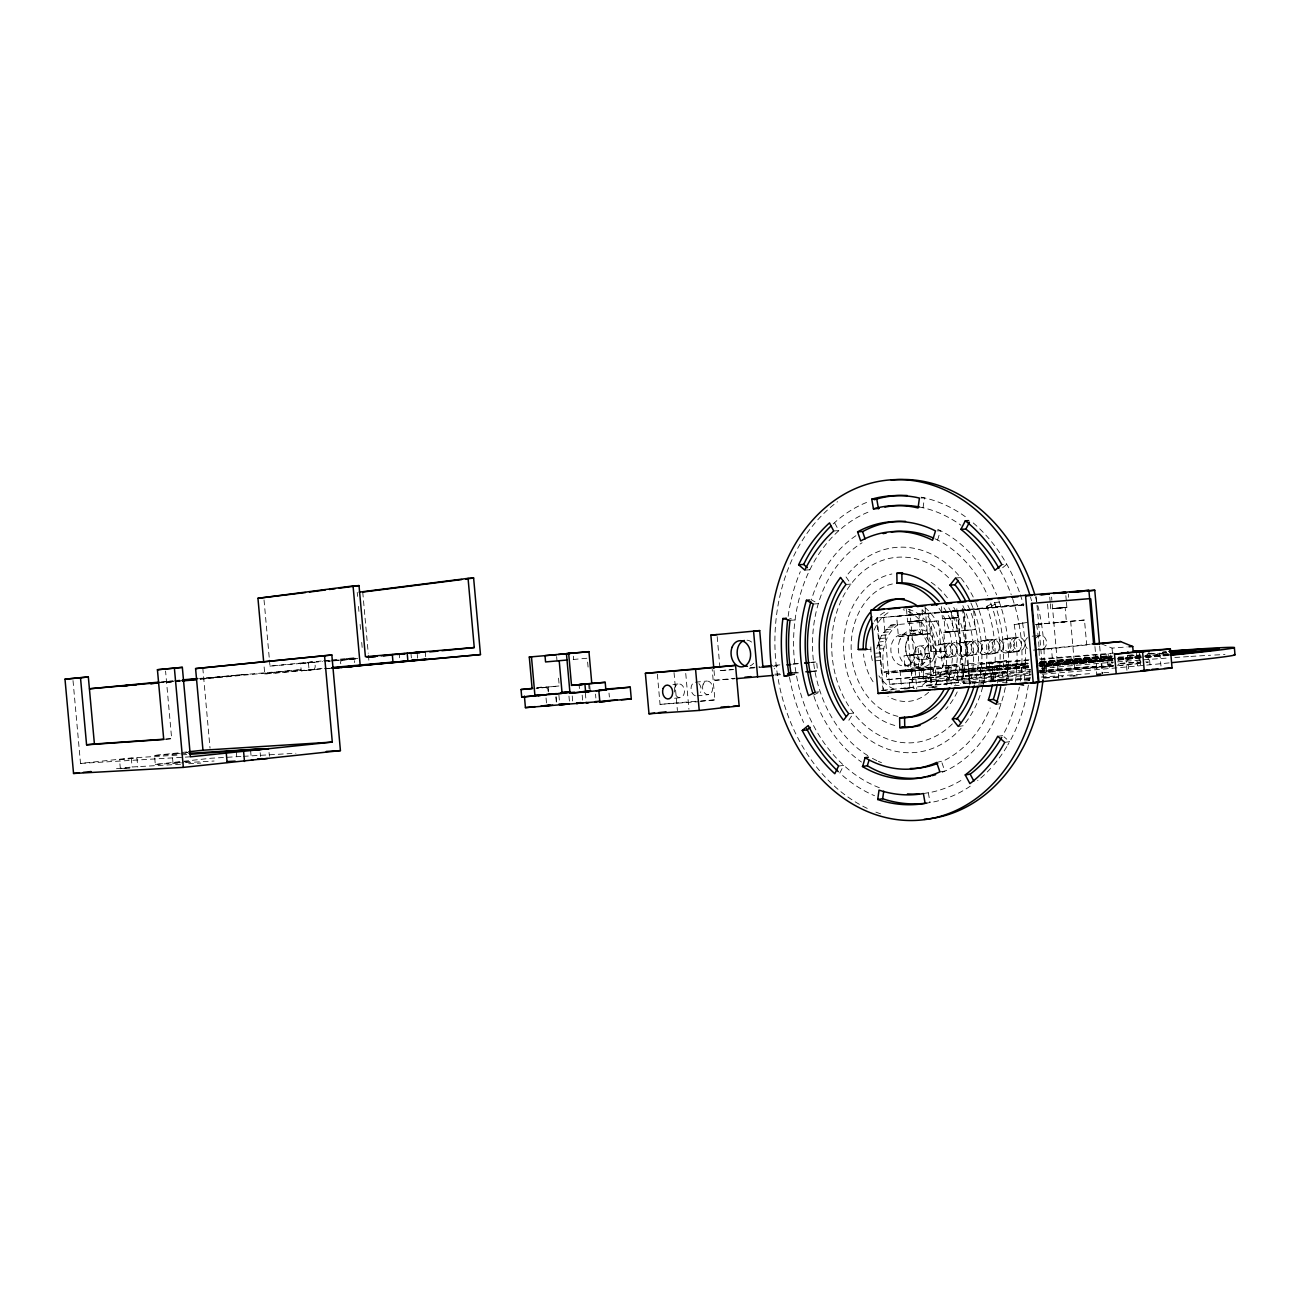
<?xml version="1.0" encoding="UTF-8"?>
<svg xmlns="http://www.w3.org/2000/svg" width="1300" height="1300" viewBox="0 0 1300 1300"><rect width="100%" height="100%" fill="white"/><g stroke="black" fill="none" stroke-linecap="round" stroke-linejoin="round"><path stroke-width="0.75" stroke-dasharray="5 3.75" d="M1028.544 660.416L883.984 672.116C881.01 655.379 883.236 635.148 898.138 624.553L890.76 625.186L881.498 635.342L876.298 649.383L883.675 648.684M1015.365 681.655L1016.015 676.634A144.918 113.929 84.4 0 0 1015.284 631.459L1014.195 624.683L1025.765 622.521M1020.273 681.086L1020.939 676.065A144.609 113.88 84.4 0 0 1020.208 631.004L1019.005 623.545A144.609 113.88 84.4 0 0 1011.822 596.408M923.049 507.78L924.43 497.9L921.099 498.014M788.158 616.33L788.872 611.423A154.537 121.713 84.4 0 1 800.312 571.691M946.985 683.361L945.441 665.86L951.892 665.21L956.833 664.852L958.376 682.386L946.985 683.361L958.376 682.354M1028.398 685.084L1027.211 692.12A154.537 121.713 84.4 0 1 1010.327 740.512L1007.792 744.965M937.576 540.036L940.469 530.709L937.154 530.871M833.121 523.949L837.752 519.854A154.537 121.713 84.4 0 1 868.693 501.621M1002.658 567.726L1006.785 564.298L1001.845 564.606M922.415 669.663L886.34 673.254L886.746 679.673L951.064 674.082L950.495 667.696L920.855 670.085M950.414 667.745L886.291 673.351M308.279 662.837C316.842 657.865 317.931 673.156 308.929 670.15M120.364 768.788L119.535 759.655L136.939 757.997L137.751 767.114M986.781 606.336L994.419 602.517L999.359 602.111L991.721 605.93L986.781 606.336L987.821 609.326A119.08 93.6 84.4 0 1 992.908 681.996M813.491 695.077L820.202 691.714L815.214 692.266M119.535 759.655L136.939 757.997M936.65 762.434L943.898 760.679A118.836 93.551 84.4 0 0 990.194 707.964M942.126 772.314L946.92 770.185A128.749 101.368 84.4 0 0 1000.675 704.795L1002.576 698.701A128.749 101.368 84.4 0 0 1005.615 686.124M886.86 679.721L951.064 674.082M992.778 673.14L991.965 662.886L987.188 663.211L980.151 663.926L981.045 674.148L992.778 673.14L981.142 674.099M315.006 669.581L264.761 673.969L263.868 664.008M933.871 677.365L922.318 678.372L921.424 668.363L932.977 667.339L933.871 677.365L928.428 677.95M922.318 678.372L927.745 677.788M991.965 662.886L980.151 663.926M916.256 654.501L929.663 653.429L931.158 669.386L905.434 671.629L904.036 655.704L915.428 654.648M932.977 667.339L921.424 668.363M905.434 671.629L919.263 670.231M914.42 654.745L910.341 655.151L913.299 687.505L901.615 688.512L900.039 670.67L911.722 669.646L906.002 670.069M789.197 675.691L796.266 674.115L791.261 674.635M1027.406 622.375L1014.195 624.683M929.646 653.461L904.101 655.704M1069.266 661.017L1044.534 663.439L1045.151 670.475L1039.951 671.255L1110.899 665.584L1110.281 658.434L1112.556 658.158M340.827 663.796C337.87 657.784 356.428 656.5 354.608 662.577M354.152 658.986L340.502 660.189M923.959 676.471L912.307 677.462L923.926 676.455L921.976 654.128L914.664 654.648M180.456 762.434L172.998 762.954L180.391 762.011M172.998 762.954L172.185 753.919L179.579 753.074M947.895 631.979L945.246 632.206L944.06 618.735L951.064 618.117M925.112 803.367L932.604 802.133A154.537 121.713 84.4 0 0 971.344 785.428M957.629 617.516L950.365 618.183M1039.935 664.04L1044.534 663.439L1036.896 664.024M923.39 793.536L930.28 792.431A144.609 113.88 84.4 0 0 962.812 779.334M941.996 612.511L956.361 611.211M939.884 771.859L944.824 771.111L941.59 761.719M546.796 687.164C522.99 691.113 552.988 681.558 547.3 692.819M1050.335 603.785L1050.774 608.79L1059.451 608.043M921.976 654.128L910.341 655.151M838.76 766.058L843.749 765.342L839.784 772.996L843.066 775.954A154.537 121.713 84.4 0 0 874.559 795.714M1004.77 742.365L1009.678 741.666L1004.039 736.808M945.441 665.844L950.398 665.34M956.833 664.869L951.876 665.372M997.717 736.288L1002.641 735.605L1004.965 731.25A144.609 113.88 84.4 0 0 1019.362 687.099M121.192 768.592L128.375 767.796M958.214 726.44L963.154 725.774L964.356 724.344A102.976 81.055 84.4 0 0 982.849 686.384M921.586 634.416L922.561 634.319L921.359 620.636L919.571 620.783M996.125 704.275L1001.033 703.658M941.46 606.564L942.435 618.881L947.814 618.378M916.208 621.075L917.686 620.929L909.188 621.725L910.406 635.408L930.377 633.653L928.59 613.421L1023.23 604.484M922.041 610.009L923 620.474L919.133 620.847M848.656 713.668L853.629 713.05L848.835 720.135A102.976 81.055 84.4 0 0 961.155 728.179M1046.581 671.775L1045.947 664.56L1041.284 665.096L1041.918 672.327L1046.581 671.775A61.62 1.202 -4.9 0 0 1113.612 665.99M1041.771 663A70.704 1.186 -4.9 0 1 1108.77 657.199L1111.5 656.988L1107.178 657.491L1107.795 664.462L1113.028 663.878M329.29 668.281L301.226 670.8L300.576 663.471L306.67 662.87M1006.98 679.705L991.867 681.444L991.185 673.676L1006.298 671.905L1006.98 679.705L963.739 683.67L957.369 611.358M186.03 752.814L187.606 752.635M909.805 687.196L909.123 679.559L947.05 676.179L947.733 683.832L880.165 690.56L892.336 689.812M925.811 677.706L926.477 685.311L1008.182 678.567L1006.623 660.855L948.366 665.291L883.984 672.116M1040.569 671.158L1096.079 666.283L1096.794 674.456M1040.487 673.189L1053.504 671.71L1051.472 648.538L1037.579 649.642M925.161 608.043L932.149 687.294L936.829 686.758L931.06 621.497L938.421 620.864L942.549 667.696M1006.623 660.855L989.186 662.724L990.763 680.566L1008.182 678.567M1066.439 602.339L1066.878 607.344L1060.069 607.929M700.131 701.529L714.919 699.904L712.205 669.37M909.123 679.559L947.05 676.179M116.496 768.706L130.162 767.195M186.81 751.952L154.505 755.446L155.301 764.4L210.941 758.241L241.28 756.454M1006.298 671.905L969.036 675.269L1029.697 671.06M883.594 617.403L889.492 684.288L1029.259 673.433M943.816 632.32L966.079 630.386L964.324 610.447L973.57 609.684L975.325 629.525L943.816 632.32L947.83 677.788L969.361 675.399M921.359 620.636L920.026 620.766M1039.578 658.905L1113.856 653.087M1040.618 659.49L1110.622 653.9M657.361 674.212L660.043 704.372L698.831 701.025M301.259 670.784L307.336 670.215M906.49 609.375L907.595 621.871L913.575 621.303M674.586 698.262L680.469 697.629M697.125 695.841L708.663 694.606M73.011 680.566L80.519 763.425L131.284 757.949L179.757 754.975M1039.415 663.747L1074.434 660.562M184.893 762.011L190.093 761.361L184.795 761.621M1052.496 608.628L1057.42 608.173M1066.878 607.344L1061.483 607.847M915.785 667.94L923.13 667.16A18.866 14.934 84.4 0 0 932.539 637.764A18.866 14.934 84.4 0 0 907.059 639.697A18.866 14.934 84.4 0 0 921.261 667.306L923.13 667.16M1006.021 652.957A7.085 5.769 84.2 0 0 1010.084 641.989A7.085 5.769 84.2 0 0 1000.123 642.769A7.085 5.769 84.2 0 0 1006.021 652.957L1016.21 651.918A7.053 5.769 84.2 0 0 1020.273 640.981A7.053 5.769 84.2 0 0 1010.327 641.778A7.053 5.769 84.2 0 0 1016.21 651.918M1033.451 650.13L1090.18 644.215M1038.44 649.886L1090.164 644.621M904.686 665.941L919.474 664.398L918.092 648.716L920.546 648.472L922.204 667.225M1112.881 658.418L1087.759 660.676M672.913 684.499L678.811 683.898M695.467 682.207L707.005 681.021M714.009 670.475L714.87 680.306L734.858 678.259M921.18 659.587L931.45 658.531M946.27 657.053A6.809 5.428 84.2 0 0 950.008 646.474A6.809 5.428 84.2 0 0 940.631 647.319A6.809 5.428 84.2 0 0 946.27 657.053L956.329 656.029A6.776 5.428 84.2 0 0 960.05 645.483A6.776 5.428 84.2 0 0 950.69 646.327A6.776 5.428 84.2 0 0 956.329 656.029M941.476 658.044A6.922 5.525 84.2 0 0 945.344 647.319A6.922 5.525 84.2 0 0 935.805 648.066A6.922 5.525 84.2 0 0 941.476 658.044L951.73 656.988A6.89 5.509 84.2 0 0 955.597 646.311A6.89 5.509 84.2 0 0 946.075 647.059A6.89 5.509 84.2 0 0 951.73 656.988M967.07 655.411A6.857 5.509 84.2 0 0 970.938 644.8A6.857 5.509 84.2 0 0 961.431 645.548A6.857 5.509 84.2 0 0 967.07 655.411L977.112 654.387A6.825 5.509 84.2 0 0 980.98 643.809A6.825 5.509 84.2 0 0 971.474 644.572A6.825 5.509 84.2 0 0 977.112 654.387M775.596 675.171L781.576 674.554M793.553 673.319L799.533 672.717M811.509 671.483L817.489 670.865L816.692 661.911L810.891 662.383M962.666 656.37A6.971 5.606 84.2 0 0 966.615 645.564A6.971 5.606 84.2 0 0 956.93 646.327A6.971 5.606 84.2 0 0 962.666 656.37L972.92 655.314A6.939 5.59 84.2 0 0 976.852 644.556A6.939 5.59 84.2 0 0 967.184 645.32A6.939 5.59 84.2 0 0 972.92 655.314M988.227 653.754A6.906 5.59 84.2 0 0 992.16 643.061A6.906 5.59 84.2 0 0 982.508 643.809A6.906 5.59 84.2 0 0 988.227 653.754L998.237 652.714A6.874 5.59 84.2 0 0 1002.17 642.07A6.874 5.59 84.2 0 0 992.534 642.834A6.874 5.59 84.2 0 0 998.237 652.714M984.181 654.68A7.036 5.688 84.2 0 0 988.179 643.793A7.036 5.688 84.2 0 0 978.364 644.556A7.036 5.688 84.2 0 0 984.181 654.68L994.403 653.624A7.004 5.671 84.2 0 0 998.4 642.785A7.004 5.671 84.2 0 0 988.601 643.565A7.004 5.671 84.2 0 0 994.403 653.624M1009.678 652.048A6.955 5.671 84.2 0 0 1013.675 641.29A6.955 5.671 84.2 0 0 1003.892 642.054A6.955 5.671 84.2 0 0 1009.678 652.048L1019.671 651.024A6.922 5.671 84.2 0 0 1023.669 640.299A6.922 5.671 84.2 0 0 1013.886 641.079A6.922 5.671 84.2 0 0 1019.671 651.024M165.718 739.278L171.665 738.66L165.571 671.076M233.106 675.545L231.855 675.675L239.086 675.074M945.246 632.206L950.999 631.686M954.671 617.76L956.053 617.646L957.239 631.15L951.486 631.67M931.499 651.609L944.483 651.349L931.499 651.609A41.665 32.727 84.4 0 0 903.24 609.749M875.55 660.839L882.928 660.108M269.441 660.091L269.994 666.104L321.669 661.001M323.668 660.806L329.631 660.221M331.614 660.026L357.451 657.475M269.994 666.104L322.579 661.554M324.594 661.342L356.899 658.174M357.76 658.369L328.088 661.294L357.305 658.921M1063.514 607.636L1065.139 607.49L1066.406 621.676L1055.405 622.651M536.543 687.992L559.26 685.961L536.006 688.253M717.178 636.61L720.2 670.67L732.16 669.484M750.116 667.712L760.077 666.738M772.899 666.25L780.861 665.454M792.805 664.267L798.785 663.683M810.729 662.496L816.692 661.911M875.485 657.199L882.862 656.467M918.775 646.067L929.045 645.076M944.986 643.516L955.045 642.541M940.258 644.231L950.528 643.24M965.867 641.761L975.91 640.803M961.447 642.476L971.685 641.485M987.009 640.006L997.035 639.031M982.946 640.673L993.184 639.681M1008.459 638.202L1018.469 637.244M1004.77 638.852L1014.975 637.878M1032.216 636.204L1040.195 635.424M875.729 653.266L883.123 652.535M160.891 681.915L172.803 680.778M174.785 680.582L180.732 680.014M160.452 682.467L180.229 680.566M200.005 678.665L239.866 675.074L200.2 678.876M200.151 679.347L301.519 669.646L199.745 678.405M264.761 673.969L326.365 668.086M909.691 615.144L907.01 615.42L914.111 614.835M954.102 611.471L956.979 611.179L950.462 611.715M865.881 649.707L870.87 649.22L867.068 649.106M883.057 690.869L876.623 618.053L1023.327 604.191M1023.961 604.711L876.623 618.053M951.21 611.65L949.845 611.78L1024.351 605.053M956.182 617.663L952.266 618.004M1054.609 622.716L1053.747 622.798L1058.671 622.375M878.329 642.005L885.706 641.306M877.159 645.629L884.553 644.93M1092.796 660.205L1116.261 657.979M234.422 675.415L247.244 674.31L240.012 674.911M911.381 614.997L917.069 614.559M916.11 614.64L918.028 614.477M946.562 612.072L948.48 611.894M945.896 612.137L947.148 612.024M918.06 620.945L923 620.474M890.76 625.186L938.421 620.864M917.117 614.477L922.399 614.039L896.61 616.33L898.398 636.48L908.05 635.602L912.129 681.769M966.079 630.386L975.325 629.525M879.775 638.56L887.169 637.878M1035.369 624.488L1084.493 620.035L1086.686 644.898M1036.197 624.471L1084.493 620.035M129.756 768.105L123.386 768.658M172.104 681.671L165.734 682.273L174.021 681.492M914.388 614.721L909.366 615.241M1060.865 607.913L1057.582 608.189M916.874 621.043L918.905 620.864M1058.736 608.059L1062.23 607.783M881.498 635.342L888.891 634.676M901.908 634.384L916.711 633.035M1064.749 621.839L1061.32 622.148M1079.634 660.985L1091.561 659.717L1062.815 662.155L1079.812 661.538M1158.82 653.559L1167.481 652.779M1085.159 660.904L1092.195 660.433M915.314 614.64L922.301 614.039L921.359 614.12M948.529 611.975L941.996 612.528M1056.591 608.286L1054.024 608.514M1063.059 607.669L1060.361 607.896M913.12 621.384L909.269 621.709M917.426 620.961L918.97 620.815M954.281 617.793L951.535 618.036M1058.005 608.156L1050.774 608.79M912.226 621.465L916.337 621.059M949 618.312L942.565 618.865M914.355 621.27L915.623 621.156M948.561 618.345L951.763 618.02M885.706 629.655L893.084 629.005M573.17 659.474L587.291 658.222M883.48 632.352L890.874 631.702M910.585 630.467L919.815 629.639M913.689 635.115L916.142 634.904M916.825 634.822L919.263 634.595M949.016 631.881L953.452 631.475M1069.932 660.806L1077.034 660.335M1082.51 661.148L1086.085 660.985M952.51 611.536L953.712 611.439M1065.204 607.474L1062.506 607.717M911.999 621.481L907.595 621.871M918.58 620.864L920.124 620.717M947.391 618.442L944.06 618.735M952.721 617.939L957.645 617.516L956.459 605.215M888.144 627.266L895.521 626.616M955.533 631.28L957.239 631.15M898.398 636.48L930.377 633.653M1037.351 624.309L1049.246 623.269L1047.556 604.11M1079.845 661.375L1082.965 661.261M179.644 753.447L172.185 753.967M326.755 668.72L330.623 668.379M1054.154 608.497L1052.513 608.628M921.229 634.433L922.561 634.319M911.722 635.294L910.406 635.408M905.742 670.264L902.834 670.508M1079.065 660.01L1084.818 659.685M1076.01 660.27L1082.25 659.896M1077.164 661.602L1040.926 664.592M925.681 613.99L963.658 610.756L970.044 683.231M1074.483 661.83L1039.773 664.284M907.579 687.863L913.299 687.505M907.319 688.139L901.615 688.512M928.59 613.421L918.954 614.217L920.741 634.53M1085.126 659.506L1111.614 657.459M790.059 620.36L795.064 619.954L789.701 618.459M779.854 664.885L774.053 665.356L774.361 668.883M793.439 663.796L799.256 663.325M720.2 670.67L733.801 669.565M749.336 668.314L757.104 667.696M759.054 667.534L762.938 667.225M922.415 669.955L931.158 669.386M1087.352 659.474L1111.029 657.767M774.832 674.18L782.584 673.579M792.285 672.815L800.036 672.214M811.671 671.32L817.489 670.865M1101.555 643.906L1112.036 648.099L1127.084 646.929M714.87 680.306L734.305 678.811M813.312 604.045L818.317 603.655L811.444 599.901L812.646 595.936A128.749 101.368 84.4 0 1 856.911 535.048M989.186 662.724L1029.503 659.669M1038.554 665.308L1042.21 665.031A70.704 1.186 -4.9 0 0 1112.378 659.003M1037.514 671.028L1045.151 670.475M1041.918 672.327L1042.844 672.262A70.704 1.381 -4.9 0 0 1113.011 666.266M1039.756 670.329L1096.079 666.283M947.83 677.788L1030.494 671.872M1039.366 672.717L1053.504 671.71M889.492 684.288L1031.176 674.261M990.763 680.566L1031.095 677.755M1041.186 677.056L1089.595 673.692M1103.716 672.701L1109.761 672.279M700.846 700.879L714.919 699.904M926.477 685.311L947.733 683.832M185.933 752.521L187.541 752.408M845.991 584.447L850.996 584.106L845.877 576.696A102.976 81.055 84.4 0 1 958.458 575.104L961.821 579.15A102.976 81.055 84.4 0 1 973.44 597.447M955.597 577.964L960.554 577.639M660.043 704.372L698.279 701.724M1030.153 678.795L969.134 683.053L962.26 605.101M1044.257 677.82L1062.392 676.553M1069.868 676.065L1077.928 675.512M963.739 683.67L1030.868 678.99M1044.485 678.08L1063.124 676.764M1073.199 676.065L1077.229 675.773M165.718 739.066L171.665 738.66M904.475 688.984L914.583 688.285M928.736 687.31L936.829 686.758M932.149 687.294L938.178 686.871M954.265 685.766L962.309 685.214M978.38 684.109L986.424 683.556M1002.495 682.451L1010.539 681.899M1024.611 680.94L1030.64 680.517M901.648 670.589L900.039 670.67M154.505 755.446L186.907 753.447M181.773 754.861L187.834 754.488M804.83 570.099L809.851 569.79M80.519 763.425L190.418 756.811M243.311 756.34L295.912 753.236M314.373 662.236L300.576 663.471M155.301 764.4L183.674 762.775M185.705 762.661L214.078 761.02M180.586 764.221L132.112 766.984L131.284 757.949M188.662 763.75L200.785 763.067M1118.747 657.02L1124.191 656.906L1118.26 657.816L1118.894 664.999A47.125 0.91 -4.9 0 1 1117.269 665.194M833.852 530.904L838.874 530.676L834.551 522.665L831.204 522.811M1099.914 660.433L1102.432 660.384M919.279 506.951L925.031 508.219A144.609 113.88 84.4 0 1 960.944 525.249M921.099 497.169L927.014 498.485A154.537 121.713 84.4 0 1 966.696 517.725M937.722 529.344L942.63 531.781A128.749 101.368 84.4 0 1 996.612 594.847M935.22 538.866L939.932 541.239A118.836 93.551 84.4 0 1 987.708 595.725M999.895 570.001L1002.381 574.551A144.609 113.88 84.4 0 1 1011.205 594.653M990.665 602.972L992.761 608.92A118.836 93.551 84.4 0 1 997.555 682.955M813.962 696.41L814.872 699.075A128.749 101.368 84.4 0 0 861.51 762.044M998.969 600.957L1001.081 607.197A128.749 101.368 84.4 0 1 1006.216 682.906M994.419 602.517L996.141 607.604A129.025 101.416 84.4 0 1 1001.812 680.241M1022.483 622.83L1022.58 623.301A154.862 121.761 84.4 0 1 1024.075 681.395M789.506 677.349L790.449 682.273A154.537 121.713 84.4 0 0 803.611 722.475M928.33 792.756L930.053 802.555M685.75 673.449L688.935 709.264M674.034 672.571L677.414 710.548M609.017 693.095L609.375 697.028M595.53 694.102L595.871 698.019M587.633 662.09L588.331 669.841M589.712 685.344L590.233 691.161M588.64 683.849L589.144 689.601M585.358 693.03L586.235 702.829M582.173 695.11L582.871 702.91M579.085 684.694L579.426 688.529M573.365 656.24L573.658 659.425M572.227 695.988L572.926 703.788M568.961 696.101L569.644 703.852M556.644 656.614L557.342 664.446M558.561 678.145L559.081 684.011M558.903 695.045L559.764 704.73M556.124 696.719L556.806 704.356M555.88 697.076L556.562 704.795M548.161 686.855L548.665 692.461M546.049 697.954L546.731 705.673M425.214 651.658L425.734 657.345M417.251 654.42L417.593 658.19M410.93 652.925L411.434 658.613M399.295 653.997L399.636 657.784M362.733 592.069L368.241 653.266M368.42 655.233L368.94 661.164M357.224 592.394L357.581 596.391M358.475 606.401L359.19 614.413M360.1 624.423L360.815 632.418M361.709 642.428L362.424 650.439M308.457 662.935L309.108 670.215M264.03 599.95L269.262 658.076M269.051 752.456L269.392 756.259M260.179 752.7L260.52 756.454M250.575 750.36L251.274 757.965M236.291 751.514L236.974 759.102M202.8 668.005L210.031 748.215M1159.844 652.974L1160.981 666.006M1148.81 651.04L1150.305 668.135M1147.884 654.924L1148.501 662.058M1139.385 651.024L1140.685 665.909M1138.767 655.688L1139.401 662.805M1136.216 652.113L1137.711 669.175M1127.376 655.785L1128.514 668.801M1125.8 657.378L1126.938 670.264M1112.036 648.099L1112.54 653.689M1111.663 658.726L1112.118 663.942M1108.136 653.721L1109.599 670.426M1101.035 654.94L1102.693 673.758M1099.654 645.97L1102.091 673.839M1094.941 646.539L1097.038 670.41M1068.291 594.003L1068.568 597.301M1070.68 621.238L1074.856 668.688M1065.854 595.66L1066.293 600.665M1051.602 597.106L1051.895 600.405M1052.22 604.077L1058.769 678.584M1049.75 597.122L1050.189 602.128M1036.23 596.651L1036.669 601.656M1036.994 605.296L1043.429 678.389M995.199 672.701L995.881 680.485M992.322 681.395L991.64 673.546L969.491 675.139L970.174 682.923M984.181 673.497L984.864 681.249M968.142 664.966L969.719 682.988M957.97 611.309L964.34 683.605M960.976 668.184L962.358 683.832M951.34 611.78L953.062 631.475M948.366 665.291L949.91 682.646M930.394 678.015L931.076 685.717M923.309 674.294L923.926 681.314M917.654 654.566L919.62 676.926M909.74 609.278L916.776 689.049M877.256 618.004L883.691 690.804M747.045 640.169A13.098 9.75 84.7 0 1 752.212 642.622M753.626 663.26A13.098 9.75 84.7 0 1 750.133 665.811M1169.139 662.903A156.114 3.039 -4.9 0 1 1144.959 665.242M1142.993 665.438A156.114 3.039 -4.9 0 1 1118.601 667.68M1116.928 667.842A156.114 3.039 -4.9 0 1 1041.82 674.261M1030.283 675.171A156.114 3.039 -4.9 0 1 923.91 681.363A156.114 3.039 -4.9 0 1 1030.283 669.386M1041.349 668.379A156.114 3.039 -4.9 0 1 1113.759 662.171M1117.513 661.863A156.114 3.039 -4.9 0 1 1166.896 658.092M1174.81 657.524A156.114 3.039 -4.9 0 1 1189.078 656.549M1190.93 656.419A156.114 3.039 -4.9 0 1 1210.609 655.233M1214.736 655.021A156.114 3.039 -4.9 0 1 1224.974 654.566M1168.489 655.411A156.114 2.633 -4.9 0 1 1142.342 657.914M1140.36 658.092A156.114 2.633 -4.9 0 1 1117.935 660.156M1112.898 660.611A156.114 2.633 -4.9 0 1 1041.154 666.77M1027.991 667.826A156.114 2.633 -4.9 0 1 962.715 669.191L968.045 668.639A156.114 2.633 -4.9 0 1 1026.057 663.016M1040.747 661.684A156.114 2.633 -4.9 0 1 1063.432 659.653L1071.102 658.986A156.114 2.633 -4.9 0 1 1109.404 655.753M1129.131 655.947A61.636 1.04 -4.9 0 1 1116.099 658.434M1112.979 658.742A61.636 1.04 -4.9 0 1 1039.48 665.031M1028.544 665.795A61.636 1.04 -4.9 0 1 1028.966 664.479M1039.659 663.39A61.636 1.04 -4.9 0 1 1110.444 657.247M1146.957 654.794A70.704 1.186 -4.9 0 1 1145.544 655.411M1141.156 655.996A70.704 1.186 -4.9 0 1 1116.066 658.645M1028.528 666.023A70.704 1.186 -4.9 0 1 1028.674 664.3M1128.644 655.736A70.704 1.186 -4.9 0 1 1140.539 655.005M1144.016 656.159A85.215 1.43 -4.9 0 0 1159.828 653.543L1158.479 653.575A85.215 1.43 -4.9 0 0 1148.03 654.111M1140.799 656.5A85.215 1.43 -4.9 0 1 1117.334 658.824M1112.849 659.246A85.215 1.43 -4.9 0 1 1103.521 660.108M1040.293 665.47A85.215 1.43 -4.9 0 0 1098.711 660.546L1104.35 660.205A94.299 1.593 -4.9 0 0 1112.719 659.425M1027.553 666.429A85.215 1.43 -4.9 0 1 1027.244 664.137M1040.65 662.837A85.215 1.43 -4.9 0 1 1112.053 656.679M1128.368 655.444A85.215 1.43 -4.9 0 1 1135.664 654.924M1168.229 653.608A94.299 1.593 -4.9 0 1 1144.829 656.305M1141.026 656.695A94.299 1.593 -4.9 0 1 1114.36 659.279M1099.215 660.66A94.299 1.593 -4.9 0 1 1041.95 665.519M1027.894 666.591A94.299 1.593 -4.9 0 1 1026.935 663.991M1040.049 662.74A94.299 1.593 -4.9 0 1 1110.996 656.614M1127.376 655.346A94.299 1.593 -4.9 0 1 1134.25 654.826M1148.908 653.803A94.299 1.593 -4.9 0 1 1157.845 653.25M1162.671 652.974A94.299 1.593 -4.9 0 1 1166.523 652.811M1167.53 654.29A108.826 1.836 -4.9 0 1 1143.366 656.809M1138.572 657.28A108.826 1.836 -4.9 0 1 1117.707 659.262M1112.166 659.766A108.826 1.836 -4.9 0 1 1042.568 665.746M1026.447 667.014A108.826 1.836 -4.9 0 1 969.524 670.264A108.826 1.836 -4.9 0 1 1027.991 663.617M1039.61 662.545A108.826 1.836 -4.9 0 1 1109.257 656.516M1147.721 653.559A108.826 1.836 -4.9 0 1 1151.865 653.266M1163.142 652.503A108.826 1.836 -4.9 0 1 1166.49 652.291M1168.278 654.485A117.91 1.982 -4.9 0 1 1145.804 656.776M1140.685 657.264A117.91 1.982 -4.9 0 1 1118.618 659.344M1112.767 659.88A117.91 1.982 -4.9 0 1 1040.049 666.12M1028.69 667.014A117.91 1.982 -4.9 0 1 960.619 671.06A117.91 1.982 -4.9 0 1 1029.438 663.325M1041.739 662.188A117.91 1.982 -4.9 0 1 1112.296 656.11M1162.249 652.34A117.91 1.982 -4.9 0 1 1166.165 652.08M1168.944 654.81A132.454 2.226 -4.9 0 1 1142.928 657.361M1141.4 657.508A132.454 2.226 -4.9 0 1 1117.382 659.75M1110.671 660.351A132.454 2.226 -4.9 0 1 1041.885 666.25M1028.804 667.29A132.454 2.226 -4.9 0 1 946.384 672.327A132.454 2.226 -4.9 0 1 1025.765 663.423M1039.594 662.155A132.454 2.226 -4.9 0 1 1110.834 655.996M1162.98 651.966A132.454 2.226 -4.9 0 1 1166.23 651.739M1167.969 655.119A141.554 2.389 -4.9 0 1 1144.146 657.442M1140.945 657.751A141.554 2.389 -4.9 0 1 1117.545 659.913M1110.59 660.53A141.554 2.389 -4.9 0 1 1039.642 666.608M1026.139 667.696A141.554 2.389 -4.9 0 1 937.495 673.059A141.554 2.389 -4.9 0 1 1028.43 663.033M1040.715 661.911A141.554 2.389 -4.9 0 1 1111.159 655.834M1113.515 665.616A47.125 0.91 -4.9 0 1 1039.659 671.856M1120.031 663.585A61.62 1.202 -4.9 0 1 1116.749 665.681M1107.795 664.462A61.62 1.202 -4.9 0 1 1111.045 664.219M1145.722 661.895A70.704 1.381 -4.9 0 1 1146.178 662.594M1139.84 663.439A70.704 1.381 -4.9 0 1 1120.243 665.567M1119.95 663.374A70.704 1.381 -4.9 0 1 1141.156 662.058M1036.344 637.796A6.971 5.753 84.2 0 1 1044.03 636.74A6.971 5.753 84.2 0 1 1045.866 645.97A6.971 5.753 84.2 0 1 1038.472 648.602M1027.227 648.619A7.004 5.753 84.2 0 1 1027.439 637.569M695.321 695.744A6.874 5.021 84 0 1 691.113 689.731A6.874 5.021 84 0 1 693.745 682.776M698.913 683.637A6.874 5.021 84 0 1 700.586 692.526M1030.51 597.188A170.787 134.306 84.4 0 1 1031.517 600.762M1036.62 624.439A170.787 134.306 84.4 0 1 1039.253 656.142M880.587 813.816A170.43 134.257 84.4 0 1 875.517 811.98M867.214 808.389A170.43 134.257 84.4 0 1 836.29 787.832L830.635 782.616A170.43 134.257 84.4 0 1 778.765 682.386L777.335 674.001A170.43 134.257 84.4 0 1 837.541 501.719M1035.434 596.798A170.43 134.257 84.4 0 1 1036.929 602.144M1037.855 605.735A170.43 134.257 84.4 0 1 1043.185 677.869M893.961 689.146A41.567 32.711 84.4 0 1 878.914 675.854M872.333 660.562A41.567 32.711 84.4 0 1 870.886 646.36M874.234 630.045A41.567 32.711 84.4 0 1 890.321 611.471M908.229 609.342A41.567 32.711 84.4 0 1 935.821 643.841A41.567 32.711 84.4 0 1 920.465 686.725M928.671 692.217A51.48 40.511 84.4 0 1 887.981 696.41M873.064 681.753A51.48 40.511 84.4 0 1 863.541 654.03M924.869 607.425A51.48 40.511 84.4 0 1 932.734 687.928M897.926 716.332A67.308 52.975 84.4 0 1 851.142 648.554A67.308 52.975 84.4 0 1 895.375 583.375M944.011 607.88A67.308 52.975 84.4 0 1 951.178 684.385M894.806 725.465A77.22 60.775 84.4 0 1 843.635 648.31A77.22 60.775 84.4 0 1 891.881 573.983M931.19 582.351A77.22 60.775 84.4 0 1 948.984 599.934M953.729 607.425A77.22 60.775 84.4 0 1 960.586 683.719M957.255 691.892A77.22 60.775 84.4 0 1 945.669 709.329M936.877 717.242A77.22 60.775 84.4 0 1 933.693 719.404M952.364 723.889A93.064 73.255 84.4 0 1 854.36 714.025L851.467 710.158A93.064 73.255 84.4 0 1 848.949 586.901L851.679 583.164A93.064 73.255 84.4 0 1 950.901 580.092M967.834 605.312A93.064 73.255 84.4 0 1 974.675 684.141M975.845 602.485A102.976 81.055 84.4 0 1 983.304 684.58M881.481 762.661A118.836 93.551 84.4 0 1 878.377 761.329M876.834 760.614A118.836 93.551 84.4 0 1 872.284 758.274M867.815 755.641A118.836 93.551 84.4 0 1 821.145 694.525L819.26 688.903A118.836 93.551 84.4 0 1 817.505 606.434L819.146 600.876A118.836 93.551 84.4 0 1 862.095 542.766M879.32 787.702A144.609 113.88 84.4 0 1 848.299 769.324L843.586 765.212A144.609 113.88 84.4 0 1 815.669 729.544L812.5 723.613A144.609 113.88 84.4 0 1 796.981 678.194L795.762 671.32A144.609 113.88 84.4 0 1 794.706 622.733L795.616 615.891A144.609 113.88 84.4 0 1 809.217 571.058L812.142 565.256A144.609 113.88 84.4 0 1 838.727 530.79L843.294 526.906A144.609 113.88 84.4 0 1 868.416 512.038M973.229 522.941A154.537 121.713 84.4 0 1 1003.779 559.13L1007.484 565.5A154.537 121.713 84.4 0 1 1019.72 592.995M1020.354 594.815A154.537 121.713 84.4 0 1 1023.701 605.849M1030.087 669.321A154.537 121.713 84.4 0 1 1028.999 680.826M1006.85 746.622A154.537 121.713 84.4 0 1 991.754 767.195M990.649 768.414A154.537 121.713 84.4 0 1 977.665 780.666M922.171 609.83A51.578 40.528 84.4 0 1 939.526 651.852M874.347 621.303A41.665 32.727 84.4 0 1 887.445 610.919M939.039 608.286A67.454 52.991 84.4 0 1 946.221 684.954M948.756 607.831A77.382 60.791 84.4 0 1 955.646 684.288M970.889 602.891A103.188 81.087 84.4 0 1 979.209 681.509M962.877 605.702A93.259 73.288 84.4 0 1 969.735 684.71M180.343 680.989L160.534 682.679L180.31 681.119M930.621 650.163L930.556 647.692A15.73 12.447 84.4 0 0 911.284 635.212A15.73 12.447 84.4 0 0 911.966 661.992A15.73 12.447 84.4 0 0 930.621 650.163M915.834 651.625L915.769 649.139A15.844 12.464 84.4 0 0 896.464 636.561A15.844 12.464 84.4 0 0 897.163 663.52A15.844 12.464 84.4 0 0 915.834 651.625M915.379 648.895A6.874 5.444 84.3 0 0 919.75 659.669A6.874 5.444 84.3 0 0 924.82 649.935A6.874 5.444 84.3 0 0 915.379 648.895M925.665 647.887A6.841 5.444 84.3 0 0 930.036 658.613A6.841 5.444 84.3 0 0 935.09 648.928A6.841 5.444 84.3 0 0 925.665 647.887M899.974 639.697A18.931 14.95 84.4 0 0 913.9 668.086A18.931 14.95 84.4 0 0 925.892 639.795A18.931 14.95 84.4 0 0 899.974 639.697M703.186 684.206A6.841 5.021 84 0 0 707.753 694.671A6.841 5.021 84 0 0 711.896 684.645A6.841 5.021 84 0 0 703.186 684.206M674.992 687.115A6.922 5.021 84 0 0 679.575 697.694A6.922 5.021 84 0 0 683.719 687.57A6.922 5.021 84 0 0 674.992 687.115"/><path stroke-width="1.5" d="M877.711 799.516L879.028 790.108L879.889 790.4A144.918 113.929 84.4 0 0 919.669 794.137L923.39 793.536L925.112 803.367L921.83 803.904A154.862 121.761 84.4 0 1 880.929 800.572L877.711 799.516L882.667 798.736L885.885 799.776A154.537 121.713 84.4 0 0 926.77 803.091M882.667 798.736L883.724 791.212M786.256 618.101L782.844 618.8A154.862 121.761 84.4 0 0 784.111 675.773L789.197 675.691M1023.571 685.197L1015.138 683.329M806.439 600.275L805.886 602.062A129.025 101.416 84.4 0 0 807.869 693.794L808.503 695.63L815.214 692.266L814.255 689.439A119.08 93.6 84.4 0 1 812.484 606.808L813.312 604.045L806.439 600.275L809.77 600.015M865.085 757.656L867.311 758.972A119.08 93.6 84.4 0 0 934.359 763.49L936.65 762.434L939.884 771.859L937.186 773.061A129.025 101.416 84.4 0 1 862.631 766.642L865.085 757.656L868.4 757.185M862.355 766.464L867.311 765.749L868.952 760.467M1000.691 686.709A129.025 101.416 84.4 0 1 997.669 699.319L996.125 704.275L988.358 700.017L989.3 697.109A119.08 93.6 84.4 0 0 992.322 685.067M988.358 700.017L993.281 699.4L994.224 696.508A118.836 93.551 84.4 0 0 997.246 684.499M798.622 564.753L801.06 559.894A154.862 121.761 84.4 0 1 828.1 524.16L829.53 522.892L833.706 531.017A144.918 113.929 84.4 0 0 807.121 565.549L804.83 570.099L798.622 564.753L803.644 564.46L807.365 567.661M803.644 564.46L806.081 559.617A154.537 121.713 84.4 0 1 830.863 526.094M965.331 520.78L966.972 522.08A154.862 121.761 84.4 0 1 998.839 559.423L1001.845 564.606L994.955 570.326L993.98 568.555A144.918 113.929 84.4 0 0 963.625 531.505L960.928 529.327L965.331 520.78L968.646 520.634M960.928 529.327L965.884 529.084L969.426 522.259M960.538 601.023A93.259 73.288 84.4 0 0 952.315 588.039L949.975 585.097L955.597 577.964L956.865 579.491A103.188 81.087 84.4 0 1 970.109 601.185M949.975 585.097L954.947 584.74L958.311 580.483M977.925 686.969A103.188 81.087 84.4 0 1 959.416 724.994L958.214 726.44L952.364 719.03L954.59 716.251A93.259 73.288 84.4 0 0 969.248 686.384M956.572 719.322L959.53 715.617A93.064 73.255 84.4 0 0 974.188 685.815M802.246 730.486L808.21 725.546L810.68 730.178A144.918 113.929 84.4 0 0 838.614 765.928L834.811 773.727L833.316 772.379A154.862 121.761 84.4 0 1 804.879 735.442L802.246 730.486L807.235 729.852L810.209 727.383M965.234 774.93L967.818 772.931A144.918 113.929 84.4 0 0 996.807 737.994L997.717 736.288L1004.77 742.365L1001.943 747.337A154.862 121.761 84.4 0 1 971.49 782.438L969.914 783.624L965.234 774.93L970.158 774.166L972.758 772.168A144.609 113.88 84.4 0 0 1001.715 737.311M857.594 531.879L857.87 531.7A129.025 101.416 84.4 0 1 932.75 529.571L935.496 530.952L932.587 540.296L930.248 539.11A119.08 93.6 84.4 0 0 862.908 539.744L860.697 540.946L857.594 531.879L862.891 531.472A128.749 101.368 84.4 0 1 905.531 521.381M873.438 508.852L874.299 508.593A144.918 113.929 84.4 0 1 914.29 507.13L918.06 507.975L919.425 498.079L916.11 497.331A154.862 121.761 84.4 0 0 874.949 498.306L871.748 499.2L873.438 508.852L879.32 508.398M874.283 499.72L879.954 498.144A154.537 121.713 84.4 0 1 907.254 495.527M784.192 676.211L791.261 674.635L790.758 671.84A144.918 113.929 84.4 0 1 789.685 623.139L790.059 620.36L782.909 618.361M944.531 688.561A67.454 52.991 84.4 0 1 899.616 717.827L899.795 727.659L904.767 727.025L904.572 717.21A67.308 52.975 84.4 0 0 949.487 687.992M263.689 662.025L257.952 598.293L353.064 585.942L359.027 585.601L365.398 656.695L474.256 647.546L468.065 578.354L473.622 578.029L480.48 654.566L332.556 668.216M305.484 592.54L257.952 598.293M309.449 592.036L325.309 589.972M329.274 589.469L335.221 588.689M339.186 588.185L359.027 585.601M952.364 719.03L957.304 718.396L960.814 722.832M359.19 592.15L468.065 578.354M362.733 592.069L461.744 579.54M465.709 579.036L473.622 578.029M899.616 717.827L904.572 717.21M580.434 692.283L581.116 692.283M1030.9 682.825L1172.047 667.94L1170.39 648.992L1133.372 651.235M1128.091 651.934L1127.669 652.064M1096.794 674.456L1100.726 673.985M1038.31 682.354L1033.24 682.955L1025.521 595.303L870.74 610.383L878.085 693.485L1038.31 682.354L1031.371 603.428L1089.628 598.65M267.361 758.534L258.749 759.411M699.221 710.434L739.148 705.9L735.556 665.356L645.385 673.335L648.992 713.749L699.221 710.434L695.565 669.24L735.556 665.356M878.085 693.485L883.236 692.9M889.688 692.153L883.87 692.819L891.93 692.283M895.489 691.486L899.356 691.048M648.992 713.749L654.664 713.099M658.466 712.676L666.039 711.831M163.751 739.212L94.413 744.006L88.335 676.959L65 679.185L73.547 773.467L183.349 767.39L340.421 750.62L331.841 654.989L195.585 668.59L202.963 750.214L332.296 742.089L324.529 655.59M568.945 703.966L559.764 704.73L564.622 704.389M587.73 702.634L586.235 702.829L588.689 702.683M594.734 702.13L596.229 701.935L594.783 702.016M608.238 701.155L609.716 700.976L608.254 701.041M80.486 677.592L86.58 744.803L163.735 739.472L157.43 669.727L182.341 667.355L190.418 756.811L332.296 742.089M73.547 773.467L79.397 772.817M83.297 772.379L91.114 771.517M1149.444 670.183L1140.685 670.962M425.896 659.246L411.613 660.497L413.059 660.4M1116.18 673.173L1114.506 654.16L1133.226 652.113L1132.722 646.49L1120.535 641.566L1092.114 644.02M1114.506 654.16L1170.39 648.992M188.825 751.741L202.963 750.214M524.404 696.053L525.428 707.639L535.242 706.615M541.125 705.997L548.957 705.169M525.428 707.639L631.296 698.961L630.24 687.18L606.092 689.033M354.217 666.266L341.152 667.42L347.604 666.803M1120.535 641.566L1093.641 644.361L1088.896 590.33L1025.521 595.303M88.335 676.959L65 679.185M182.341 667.355L157.43 669.727M569.985 693.225L605.881 689.975L605.199 682.321L591.776 683.378L588.949 651.674L566.442 653.64L569.985 693.225L590.233 691.161M630.24 687.18L598.812 690.365L599.885 702.293M744.851 677.235L750.847 676.617M86.58 744.803L94.413 744.006M736.255 678.649L773.597 675.366M787.556 673.936L791.554 673.53M807.511 671.889L811.509 671.483M331.841 654.989L195.585 668.59M532.659 688.366L521.04 689.52L521.706 697.076L543.01 694.915M521.706 697.076L562.104 693.322L559.195 660.725M366.99 657.183L377.081 656.191M381.127 655.785L405.226 653.51M369.623 657.215L375.554 656.63M383.467 655.85L391.381 655.07M397.312 654.485L405.226 653.705M762.076 666.526L772.054 665.551M568.669 653.429L571.512 685.376L591.776 683.378M571.512 685.376L605.199 682.321M770.9 666.445L762.938 667.225L759.688 630.597L753.561 631.117L757.624 677.008M786.825 664.869L790.806 664.462M804.749 663.097L808.73 662.691M546.016 694.883L538.07 695.549L545.22 694.866M422.468 651.966L425.23 651.674L410.93 652.925L417.17 652.438M415.675 653.299L419.705 652.892M429.812 651.901L437.889 651.121M441.935 650.715L474.256 647.546M917.589 606.499L925.633 605.719M931.645 605.134L937.674 604.549M945.701 603.769L951.73 603.184M957.759 602.599L965.786 601.819M971.815 601.234L977.844 600.649M985.871 599.869L991.9 599.284M997.929 598.699L1005.956 597.919M1011.985 597.334L1018.014 596.749M1026.041 595.969L1032.07 595.384M1041.3 594.766L1049.311 593.986L1039.886 594.685M1088.896 590.33L1070.03 592.166L1083.355 591.142M1062.587 593.369L1066.618 592.979M1074.661 592.199L1082.689 591.419M1088.734 590.834L1094.763 590.249L1099.475 643.988M257.579 759.038L262.243 758.599M1053.227 593.385L1065.561 592.312L1053.715 593.466M917.312 606.434L921.684 605.995L916.565 606.385M158.909 682.11L89.505 688.789L158.47 682.663M182.195 680.387L196.04 679.055M182.357 680.599L196.235 679.266M196.17 679.738L182.293 680.956M332.329 667.517L392.99 662.106L392.308 654.485M331.321 668.102L480.48 654.566M332.686 668.151L417.755 660.059L399.961 661.57M870.318 612.3A51.578 40.528 84.4 0 0 858.244 647.806L858.276 649.48L867.068 649.106M550.485 705.266L546.731 705.673L552.825 705.217M912.584 606.742L906.311 607.376L911.43 606.97M353.21 666.364L348.481 666.803M713.83 668.509L710.856 635.131L759.688 630.597M561.275 692.819L568.62 692.217L561.113 692.949M604.939 689.553L608.66 689.146L604.955 689.423M582.205 692.104L589.322 691.519L582.108 692.217M521.04 689.52L532.122 688.642L529.295 657.02L531.472 656.825L534.966 696.053M573.089 653.055L545.009 655.639L545.561 661.944L567.32 659.994M558.383 654.485L588.949 651.674M1141.368 670.67L1147.656 670.15M419.039 652.275L420.843 652.113M576.68 703.381L582.871 702.91L577.964 703.251M605.995 701.383L599.674 701.87L604.679 701.496M417.836 659.994L414.391 660.286M419.689 659.75L425.896 659.23M127.595 685.523C101.303 687.7 155.139 683.15 128.765 685.327M529.295 657.02L556.465 654.664M1132.804 651.674L1139.385 651.024L1133.616 651.43M564.801 704.21L568.262 703.918M576.55 703.544L577.834 703.43M710.856 635.131L716.999 634.611M182.634 679.851L197.844 678.567M645.385 673.335L695.565 669.24M870.74 610.383L884.325 609.294M888.209 608.985L899.86 608.059M903.727 607.75L909.561 607.279M805.074 662.854L808.941 662.529M1087.158 590.85L1094.763 590.249M788.401 673.124L792.285 672.815M805.854 671.775L809.738 671.466M1128.969 646.783L1132.722 646.49M561.811 692.429L569.871 691.811M534.462 695.289L540.491 694.834M546.52 694.363L556.579 693.599M560.609 693.29L574.681 692.217M582.725 691.6L590.769 690.983M548.827 694.33L562.104 693.322M596.099 690.722L605.881 689.975M1121.932 652.974L1127.587 652.551M558.821 704.21L562.835 703.918M576.94 702.894L580.97 702.601M595.059 701.594L599.089 701.301M607.133 700.716L617.207 699.985M621.238 699.692L631.296 698.961M1152.06 669.337L1158.056 668.915M1164.053 668.492L1172.047 667.94M901.826 572.991L896.837 573.316L897.016 583.229L902.005 582.871L901.826 572.991L902.736 572.975M895.96 692.006L930.199 689.683M934.229 689.406L950.333 688.301M954.362 688.041L968.467 687.082M972.481 686.806L1006.72 684.483M1010.75 684.206L1026.87 683.101M721.077 707.102L729.105 706.566M733.119 706.306L739.148 705.9M188.939 753.317L259.838 748.93L189.849 754.358M326.267 751.449L340.421 750.62M227.045 761.572L235.137 761.117M252.947 759.834L251.436 759.85M871.748 499.2L876.752 499.038L878.443 508.657M896.837 573.316L897.748 573.3A77.382 60.791 84.4 0 1 946.481 603.98M858.276 649.48L865.881 649.707A41.665 32.727 84.4 0 1 872.869 623.415M902.038 726.814L905.678 727.09A77.22 60.775 84.4 0 0 920.091 725.416M899.795 727.659L900.705 727.724A77.382 60.791 84.4 0 0 954.07 688.447M993.281 699.4L997.945 701.951M867.311 765.749L867.604 765.911A128.749 101.368 84.4 0 0 925.633 777.091M965.884 529.084L968.581 531.261A144.609 113.88 84.4 0 1 998.936 568.23M954.947 584.74L957.271 587.665A93.064 73.255 84.4 0 1 965.494 600.633M970.158 774.166L973.895 781.105M806.634 728.715L809.884 734.793A154.537 121.713 84.4 0 0 838.289 771.648M862.599 531.635L865.085 538.883M584.935 684.32L585.617 692.023M407.176 653.023L407.859 660.692M353.064 585.942L360.149 664.869M243.636 751.839L244.498 761.459M226.249 752.895L227.11 762.45M174.379 668.005L183.349 767.39M1234.366 647.611L1235 654.81M1142.602 652.048L1144.293 671.239M1090.749 598.796L1094.763 644.54M1032.005 603.379L1038.944 682.289M863.265 649.009L863.233 647.335A51.48 40.511 84.4 0 1 871.78 616.72M747.451 666.315A13.098 9.75 84.7 0 1 737.279 654.615A13.098 9.75 84.7 0 1 744.331 640.445M1234.236 654.55A156.114 3.039 -4.9 0 1 1172.616 662.561M1171.95 655.07A156.114 2.633 -4.9 0 0 1233.602 647.4L1232.579 647.351A156.114 2.633 -4.9 0 0 1178.791 650.358L1172.649 650.796A156.114 2.633 -4.9 0 0 1169.496 651.024M1170.341 652.73A94.299 1.593 -4.9 0 1 1170.455 653.25M1172.454 651.934A108.826 1.836 -4.9 0 1 1170.682 653.949M1169.886 651.836A117.91 1.982 -4.9 0 1 1172.064 654.079M1169.399 651.511A132.454 2.226 -4.9 0 1 1170.601 654.631M1169.09 651.349A141.554 2.389 -4.9 0 1 1169.805 654.94M1037.904 682.11A170.787 134.306 84.4 0 1 840.71 796.185A170.787 134.306 84.4 0 1 815.23 517.286A170.787 134.306 84.4 0 1 1029.974 595.416M891.248 480.139A170.43 134.257 84.4 0 1 1034.898 595.026M1043.006 679.705A170.43 134.257 84.4 0 1 1023.019 747.679L1018.924 755.072A170.43 134.257 84.4 0 1 936.292 817.684L929.321 818.821A170.43 134.257 84.4 0 1 924.072 819.358M877.256 609.733A51.48 40.511 84.4 0 1 904.329 598.812M898.674 582.985A67.308 52.975 84.4 0 1 939.201 601.575M845.812 716.024A102.976 81.055 84.4 0 1 843.017 580.661M937.755 763.376A118.836 93.551 84.4 0 1 910.439 768.495M883.252 533.65A118.836 93.551 84.4 0 1 886.438 532.903M891.248 532.025A118.836 93.551 84.4 0 1 933.644 538.135M812.874 693.241A128.749 101.368 84.4 0 1 810.908 601.689M935.61 774.654A128.749 101.368 84.4 0 1 932.311 775.613M930.654 776.035A128.749 101.368 84.4 0 1 927.306 776.783M918.905 793.91A144.609 113.88 84.4 0 1 907.465 793.91M884.894 507.114A144.609 113.88 84.4 0 1 919.279 506.951M789.116 675.253A154.537 121.713 84.4 0 1 787.637 620.149M872.267 610.139A51.578 40.528 84.4 0 1 917.54 606.011M897.016 583.229A67.454 52.991 84.4 0 1 936.715 605.036M840.515 577.509L838.013 580.986A103.188 81.087 84.4 0 0 840.824 716.625L843.472 720.233L848.656 713.668L846.479 710.759A93.259 73.288 84.4 0 1 843.944 587.242L845.991 584.447L840.515 577.509M268.71 748.654L250.575 750.36L268.71 748.654M1148.81 651.04L1136.33 652.129L1148.81 651.04M588.64 683.849L579.085 684.694L588.64 683.849M417.089 652.551L409.175 653.331L417.089 652.551M158.551 682.874L150.621 683.637L158.535 682.971M732.095 647.221A13.13 9.75 84.7 0 0 741.341 666.9A13.13 9.75 84.7 0 0 749.028 647.27A13.13 9.75 84.7 0 0 732.095 647.221M663.195 688.334A6.955 5.021 84 0 0 667.794 698.961A6.955 5.021 84 0 0 671.921 688.789A6.955 5.021 84 0 0 663.195 688.334"/></g></svg>
